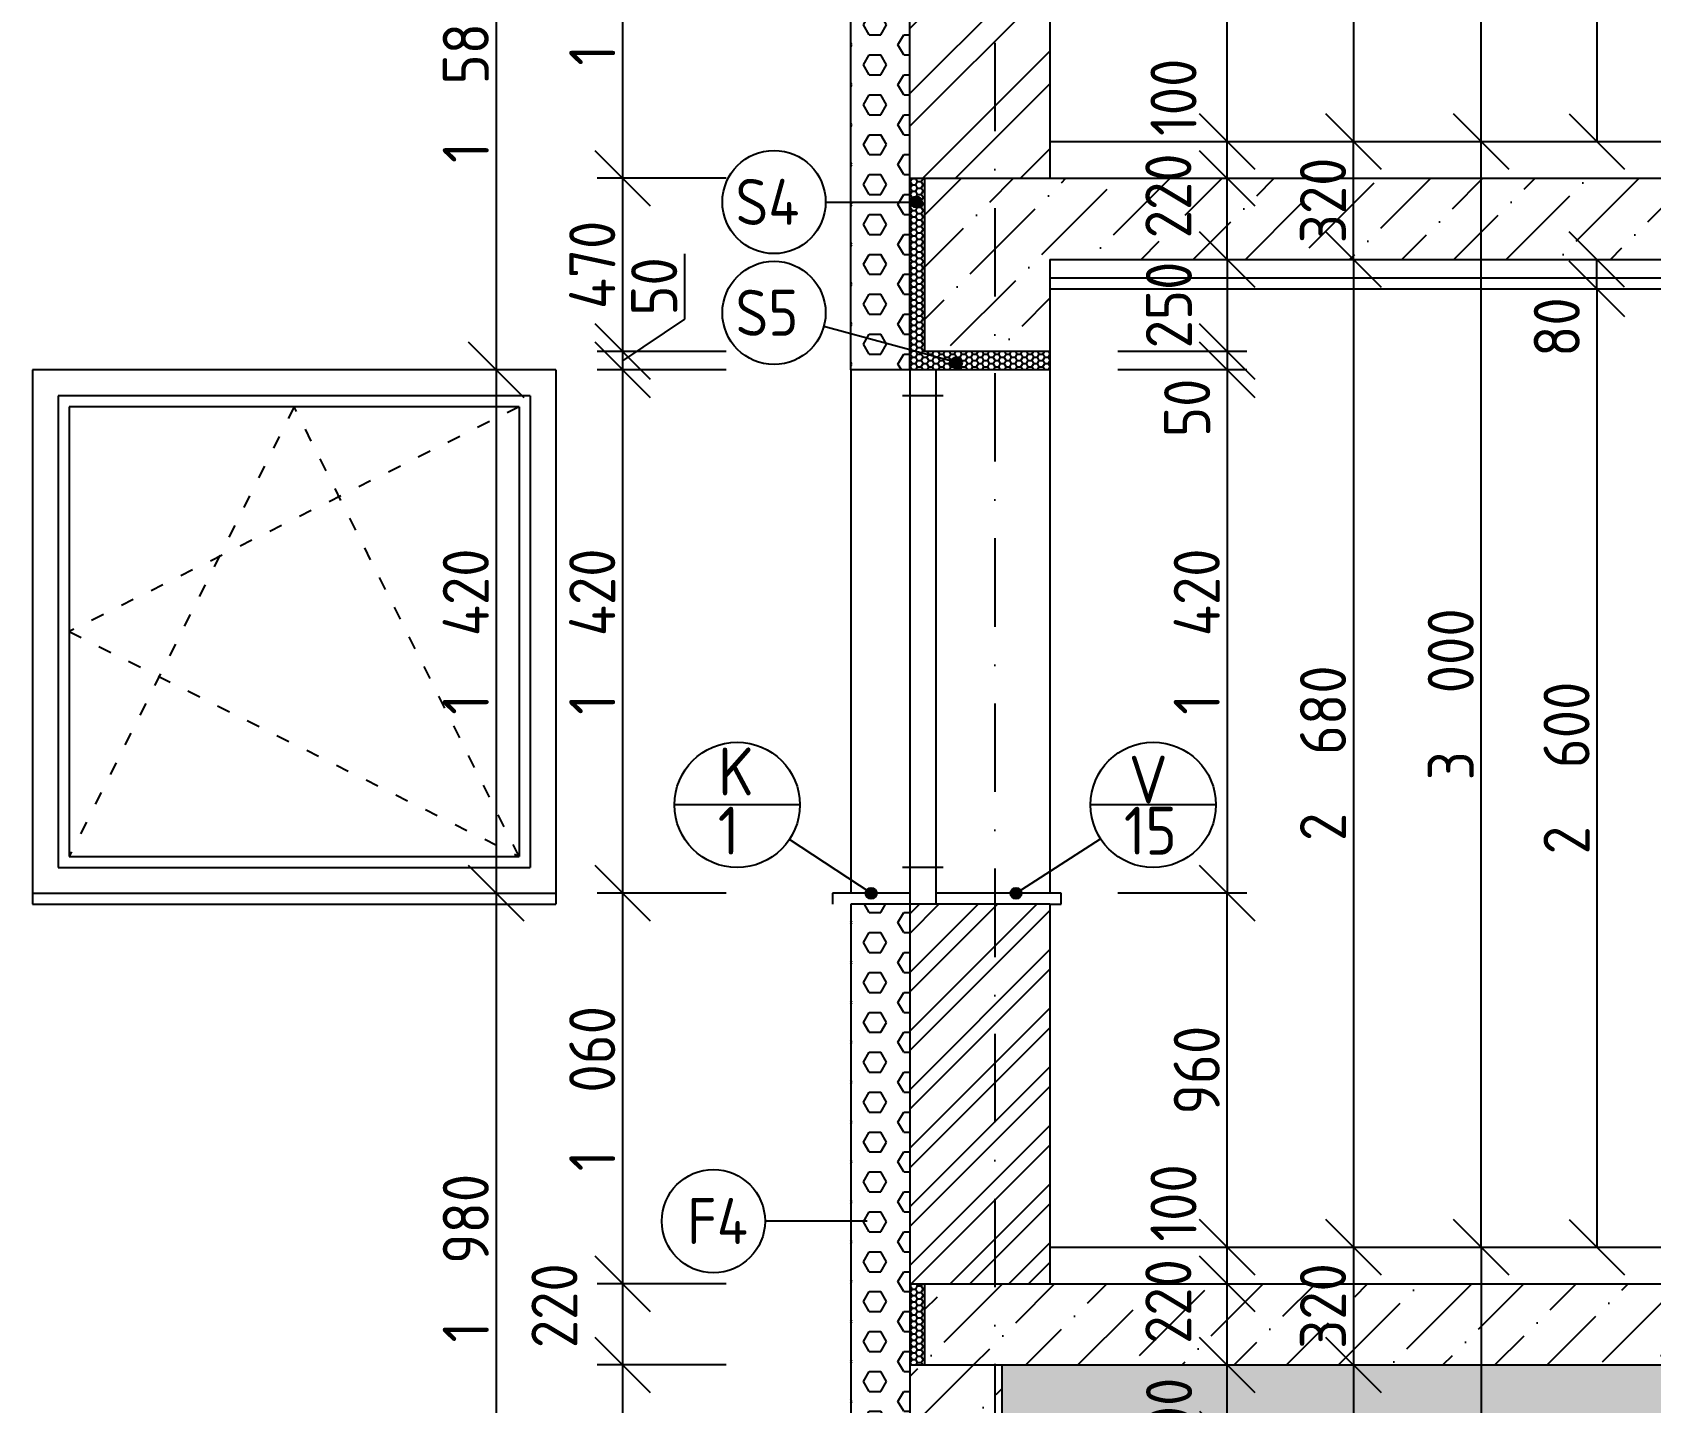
# Model space of a CAD drawing. Extents: x 3792242 to 5145247, y -1546315 to -1031918.
# Drawn here: x 3933655 to 3938044, y -1502182 to -1498464 of the extents above; entities that cross this region are included whole.
import ezdxf

# ---------------------------------------------------------------- set-up
doc = ezdxf.new("R2010")
doc.units = 0
doc.header["$MEASUREMENT"] = 0
doc.linetypes.add('ACAD_ISO03W100', pattern=[30, 12, -18])
doc.linetypes.add('BODKOCIARKOVANA_3', pattern=[5.6, 3, -1.3, 0, -1.3])
doc.layers.get('0').update_dxf_attribs({"linetype": 'CONTINUOUS'})
doc.layers.get('Defpoints').update_dxf_attribs({"color": 61, "linetype": 'CONTINUOUS'})
for name, color, linetype in [('KÓTY', 4, 'CONTINUOUS'), ('MÚRY', 1, 'CONTINUOUS'), ('OKNÁ', 143, 'CONTINUOUS'), ('osi', 253, 'CONTINUOUS'), ('TENKÁ', 7, 'CONTINUOUS'), ('ŠRAFY', 82, 'CONTINUOUS'), ('šrafy-múry', 8, 'CONTINUOUS')]:
    doc.layers.add(name, color=color, linetype=linetype)
doc.styles.add('STYLE1', font='isocp.shx')
doc.dimstyles.new('STANDARD-50', dxfattribs={"dimtxt": 125, "dimasz": 150, "dimexe": 10, "dimexo": 200, "dimgap": 20, "dimtad": 1, "dimdsep": 46, "dimlunit": 6, "dimtxsty": 'STYLE1', "dimblk1": 'OBLIQUE', "dimblk2": 'OBLIQUE', "dimsah": 1, "dimcen": 2.5, "dimse1": 1, "dimse2": 1, "dimadec": 0, "dimazin": 0, "dimtfac": 1, "dimtmove": 1, "dimatfit": 3, "dimldrblk": 'OBLIQUE', "dimfxl": 1, "dimtolj": 1, "dimtzin": 0, "dimarcsym": 0})
pattern_1 = [(45, (0, 7000), (53.0330086, 194.4543648), [250, -50, 0, -50])]
pattern_2 = [(0, (-507094, 1000), (15, 8.660254038), [10, -20]), (120, (-507094, 1000), (-15, 8.660254038), [10, -20]), (60, (-507094, 1000), (4e-15, 17.320508076), [-20, 10])]
pattern_3 = [(0, (-487575.5, 36883.5), (0, 54.12658774), [31.25, -62.5]), (120, (-487575.5, 36883.5), (-46.875, -27.06329387), [31.25, -62.5]), (60, (-487544.25, 36883.5), (-46.875, 27.06329387), [31.25, -62.5])]

# ---------------------------------------------------------------- blocks, each defined once
blk = doc.blocks.new('_OBLIQUE')
at = {"color": 0, "linetype": 'ByBlock'}
blk.add_line((-0.5, -0.5), (0.5, 0.5), dxfattribs=at)
blk = doc.blocks.new('*D31619')
at = {"layer": 'Defpoints', "color": 0}
for p in [(3936415, -1499380.3), (3936415, -1500800.3), (3936895.5, -1500800.3)]:
    blk.add_point(p, dxfattribs=at)
at = {"layer": 'KÓTY', "color": 0, "lineweight": -2, "ltscale": 0.25}
blk.add_line((3936895.5, -1499380.3), (3936895.5, -1500800.3), dxfattribs=at)
at = {"layer": 'KÓTY', "color": 0, "linetype": 'ByBlock', "lineweight": -2, "xscale": 150, "yscale": 150, "zscale": 150}
for p, rotation in [((3936895.5, -1499380.3), 90), ((3936895.5, -1500800.3), 270)]:
    blk.add_blockref('_OBLIQUE', p, dxfattribs=dict(at, rotation=rotation))
at = {"layer": 'KÓTY', "color": 0, "insert": (3936813, -1500090.3), "char_height": 125, "attachment_point": 5, "rotation": 90, "style": 'STYLE1'}
blk.add_mtext('\\A1;1ﾠ420', dxfattribs=at)
blk = doc.blocks.new('*D31620')
at = {"layer": 'Defpoints', "color": 0}
for p in [(3936415, -1499330.3), (3936415, -1499380.3), (3936895.5, -1499380.3)]:
    blk.add_point(p, dxfattribs=at)
at = {"layer": 'KÓTY', "color": 0, "lineweight": -2, "ltscale": 0.25}
blk.add_line((3936895.5, -1499330.3), (3936895.5, -1499380.3), dxfattribs=at)
at = {"layer": 'KÓTY', "color": 0, "linetype": 'ByBlock', "lineweight": -2, "xscale": 150, "yscale": 150, "zscale": 150}
for p, rotation in [((3936895.5, -1499330.3), 90), ((3936895.5, -1499380.3), 270)]:
    blk.add_blockref('_OBLIQUE', p, dxfattribs=dict(at, rotation=rotation))
at = {"layer": 'KÓTY', "color": 0, "insert": (3936787, -1499483), "char_height": 125, "attachment_point": 5, "rotation": 90, "style": 'STYLE1'}
blk.add_mtext('\\A1;50', dxfattribs=at)
blk = doc.blocks.new('*D31621')
at = {"layer": 'Defpoints', "color": 0}
for p in [(3936415, -1499080.3), (3936415, -1499330.3), (3936895.5, -1499330.3)]:
    blk.add_point(p, dxfattribs=at)
at = {"layer": 'KÓTY', "color": 0, "lineweight": -2, "ltscale": 0.25}
blk.add_line((3936895.5, -1499080.3), (3936895.5, -1499330.3), dxfattribs=at)
at = {"layer": 'KÓTY', "color": 0, "linetype": 'ByBlock', "lineweight": -2, "xscale": 150, "yscale": 150, "zscale": 150}
for p, rotation in [((3936895.5, -1499080.3), 90), ((3936895.5, -1499330.3), 270)]:
    blk.add_blockref('_OBLIQUE', p, dxfattribs=dict(at, rotation=rotation))
at = {"layer": 'KÓTY', "color": 0, "insert": (3936737.5, -1499204), "char_height": 125, "attachment_point": 5, "rotation": 90, "style": 'STYLE1'}
blk.add_mtext('\\A1;250', dxfattribs=at)
blk = doc.blocks.new('*D31622')
at = {"layer": 'Defpoints', "color": 0}
for p in [(3936415, -1498860.3), (3936895.5, -1498860.3), (3936415, -1499080.3)]:
    blk.add_point(p, dxfattribs=at)
at = {"layer": 'KÓTY', "color": 0, "lineweight": -2, "ltscale": 0.25}
blk.add_line((3936895.5, -1499080.3), (3936895.5, -1498860.3), dxfattribs=at)
at = {"layer": 'KÓTY', "color": 0, "linetype": 'ByBlock', "lineweight": -2, "xscale": 150, "yscale": 150, "zscale": 150}
for p, rotation in [((3936895.5, -1498860.3), 90), ((3936895.5, -1499080.3), 270)]:
    blk.add_blockref('_OBLIQUE', p, dxfattribs=dict(at, rotation=rotation))
at = {"layer": 'KÓTY', "color": 0, "insert": (3936736, -1498908), "char_height": 125, "attachment_point": 5, "rotation": 90, "style": 'STYLE1'}
blk.add_mtext('\\A1;220', dxfattribs=at)
blk = doc.blocks.new('*D31623')
at = {"layer": 'Defpoints', "color": 0}
for p in [(3936895.5, -1498760.3), (3936895.5, -1498760.3), (3936895.5, -1498860.3)]:
    blk.add_point(p, dxfattribs=at)
at = {"layer": 'KÓTY', "color": 0, "lineweight": -2, "ltscale": 0.25}
blk.add_line((3936895.5, -1498860.3), (3936895.5, -1498760.3), dxfattribs=at)
at = {"layer": 'KÓTY', "color": 0, "linetype": 'ByBlock', "lineweight": -2, "xscale": 150, "yscale": 150, "zscale": 150}
for p, rotation in [((3936895.5, -1498760.3), 90), ((3936895.5, -1498860.3), 270)]:
    blk.add_blockref('_OBLIQUE', p, dxfattribs=dict(at, rotation=rotation))
at = {"layer": 'KÓTY', "color": 0, "insert": (3936750, -1498640.5), "char_height": 125, "attachment_point": 5, "rotation": 90, "style": 'STYLE1'}
blk.add_mtext('\\A1;100', dxfattribs=at)
blk = doc.blocks.new('*D31624')
at = {"layer": 'Defpoints', "color": 0}
for p in [(3936895.5, -1500800.3), (3936895.5, -1500800.3), (3936895.5, -1501760.3)]:
    blk.add_point(p, dxfattribs=at)
at = {"layer": 'KÓTY', "color": 0, "lineweight": -2, "ltscale": 0.25}
blk.add_line((3936895.5, -1501760.3), (3936895.5, -1500800.3), dxfattribs=at)
at = {"layer": 'KÓTY', "color": 0, "linetype": 'ByBlock', "lineweight": -2, "xscale": 150, "yscale": 150, "zscale": 150}
for p, rotation in [((3936895.5, -1500800.3), 90), ((3936895.5, -1501760.3), 270)]:
    blk.add_blockref('_OBLIQUE', p, dxfattribs=dict(at, rotation=rotation))
at = {"layer": 'KÓTY', "color": 0, "insert": (3936813, -1501280.3), "char_height": 125, "attachment_point": 5, "rotation": 90, "style": 'STYLE1'}
blk.add_mtext('\\A1;960', dxfattribs=at)
blk = doc.blocks.new('*D31629')
at = {"layer": 'Defpoints', "color": 0}
for p in [(3936895.5, -1497800.3), (3936895.5, -1497800.3), (3936895.5, -1498760.3)]:
    blk.add_point(p, dxfattribs=at)
at = {"layer": 'KÓTY', "color": 0, "lineweight": -2, "ltscale": 0.25}
blk.add_line((3936895.5, -1498760.3), (3936895.5, -1497800.3), dxfattribs=at)
at = {"layer": 'KÓTY', "color": 0, "linetype": 'ByBlock', "lineweight": -2, "xscale": 150, "yscale": 150, "zscale": 150}
for p, rotation in [((3936895.5, -1497800.3), 90), ((3936895.5, -1498760.3), 270)]:
    blk.add_blockref('_OBLIQUE', p, dxfattribs=dict(at, rotation=rotation))
at = {"layer": 'KÓTY', "color": 0, "insert": (3936813, -1498280.3), "char_height": 125, "attachment_point": 5, "rotation": 90, "style": 'STYLE1'}
blk.add_mtext('\\A1;960', dxfattribs=at)
blk = doc.blocks.new('*D31630')
at = {"layer": 'Defpoints', "color": 0}
for p in [(3936415, -1501860.3), (3936895.5, -1501860.3), (3936415, -1502080.3)]:
    blk.add_point(p, dxfattribs=at)
at = {"layer": 'KÓTY', "color": 0, "lineweight": -2, "ltscale": 0.25}
blk.add_line((3936895.5, -1502080.3), (3936895.5, -1501860.3), dxfattribs=at)
at = {"layer": 'KÓTY', "color": 0, "linetype": 'ByBlock', "lineweight": -2, "xscale": 150, "yscale": 150, "zscale": 150}
for p, rotation in [((3936895.5, -1501860.3), 90), ((3936895.5, -1502080.3), 270)]:
    blk.add_blockref('_OBLIQUE', p, dxfattribs=dict(at, rotation=rotation))
at = {"layer": 'KÓTY', "color": 0, "insert": (3936736, -1501908), "char_height": 125, "attachment_point": 5, "rotation": 90, "style": 'STYLE1'}
blk.add_mtext('\\A1;220', dxfattribs=at)
blk = doc.blocks.new('*D31631')
at = {"layer": 'Defpoints', "color": 0}
for p in [(3936895.5, -1501760.3), (3936895.5, -1501760.3), (3936895.5, -1501860.3)]:
    blk.add_point(p, dxfattribs=at)
at = {"layer": 'KÓTY', "color": 0, "lineweight": -2, "ltscale": 0.25}
blk.add_line((3936895.5, -1501860.3), (3936895.5, -1501760.3), dxfattribs=at)
at = {"layer": 'KÓTY', "color": 0, "linetype": 'ByBlock', "lineweight": -2, "xscale": 150, "yscale": 150, "zscale": 150}
for p, rotation in [((3936895.5, -1501760.3), 90), ((3936895.5, -1501860.3), 270)]:
    blk.add_blockref('_OBLIQUE', p, dxfattribs=dict(at, rotation=rotation))
at = {"layer": 'KÓTY', "color": 0, "insert": (3936750, -1501640.5), "char_height": 125, "attachment_point": 5, "rotation": 90, "style": 'STYLE1'}
blk.add_mtext('\\A1;100', dxfattribs=at)
blk = doc.blocks.new('*D31638')
at = {"layer": 'Defpoints', "color": 0}
for p in [(3936895.5, -1499080.3), (3936895.5, -1501760.3), (3937238, -1501760.3)]:
    blk.add_point(p, dxfattribs=at)
at = {"layer": 'KÓTY', "color": 0, "lineweight": -2, "ltscale": 0.25}
blk.add_line((3937238, -1499080.3), (3937238, -1501760.3), dxfattribs=at)
at = {"layer": 'KÓTY', "color": 0, "linetype": 'ByBlock', "lineweight": -2, "xscale": 150, "yscale": 150, "zscale": 150}
for p, rotation in [((3937238, -1499080.3), 90), ((3937238, -1501760.3), 270)]:
    blk.add_blockref('_OBLIQUE', p, dxfattribs=dict(at, rotation=rotation))
at = {"layer": 'KÓTY', "color": 0, "insert": (3937155.5, -1500420.3), "char_height": 125, "attachment_point": 5, "rotation": 90, "style": 'STYLE1'}
blk.add_mtext('\\A1;2ﾠ680', dxfattribs=at)
blk = doc.blocks.new('*D31639')
at = {"layer": 'Defpoints', "color": 0}
for p in [(3937559, -1499160.3), (3937559, -1501760.3), (3937898.5, -1501760.3)]:
    blk.add_point(p, dxfattribs=at)
at = {"layer": 'KÓTY', "color": 0, "lineweight": -2, "ltscale": 0.25}
blk.add_line((3937898.5, -1499160.3), (3937898.5, -1501760.3), dxfattribs=at)
at = {"layer": 'KÓTY', "color": 0, "linetype": 'ByBlock', "lineweight": -2, "xscale": 150, "yscale": 150, "zscale": 150}
for p, rotation in [((3937898.5, -1499160.3), 90), ((3937898.5, -1501760.3), 270)]:
    blk.add_blockref('_OBLIQUE', p, dxfattribs=dict(at, rotation=rotation))
at = {"layer": 'KÓTY', "color": 0, "insert": (3937816, -1500460.3), "char_height": 125, "attachment_point": 5, "rotation": 90, "style": 'STYLE1'}
blk.add_mtext('\\A1;2ﾠ600', dxfattribs=at)
blk = doc.blocks.new('*D31640')
at = {"layer": 'Defpoints', "color": 0}
for p in [(3937898.5, -1499080.3), (3937898.5, -1499080.3), (3937898.5, -1499160.3)]:
    blk.add_point(p, dxfattribs=at)
at = {"layer": 'KÓTY', "color": 0, "lineweight": -2, "ltscale": 0.25}
blk.add_line((3937898.5, -1499160.3), (3937898.5, -1499080.3), dxfattribs=at)
at = {"layer": 'KÓTY', "color": 0, "linetype": 'ByBlock', "lineweight": -2, "xscale": 150, "yscale": 150, "zscale": 150}
for p, rotation in [((3937898.5, -1499080.3), 90), ((3937898.5, -1499160.3), 270)]:
    blk.add_blockref('_OBLIQUE', p, dxfattribs=dict(at, rotation=rotation))
at = {"layer": 'KÓTY', "color": 0, "insert": (3937789.5, -1499264), "char_height": 125, "attachment_point": 5, "rotation": 90, "style": 'STYLE1'}
blk.add_mtext('\\A1;80', dxfattribs=at)
blk = doc.blocks.new('*D31641')
at = {"layer": 'Defpoints', "color": 0}
for p in [(3937250.5, -1498760.3), (3937584.5, -1498760.3), (3937250.5, -1501760.3)]:
    blk.add_point(p, dxfattribs=at)
at = {"layer": 'KÓTY', "color": 0, "lineweight": -2, "ltscale": 0.25}
blk.add_line((3937584.5, -1501760.3), (3937584.5, -1498760.3), dxfattribs=at)
at = {"layer": 'KÓTY', "color": 0, "linetype": 'ByBlock', "lineweight": -2, "xscale": 150, "yscale": 150, "zscale": 150}
for p, rotation in [((3937584.5, -1498760.3), 90), ((3937584.5, -1501760.3), 270)]:
    blk.add_blockref('_OBLIQUE', p, dxfattribs=dict(at, rotation=rotation))
at = {"layer": 'KÓTY', "color": 0, "insert": (3937502, -1500260.3), "char_height": 125, "attachment_point": 5, "rotation": 90, "style": 'STYLE1'}
blk.add_mtext('\\A1;3ﾠ000', dxfattribs=at)
blk = doc.blocks.new('*D31642')
at = {"layer": 'Defpoints', "color": 0}
for p in [(3937250.5, -1495760.3), (3937584.5, -1495760.3), (3937250.5, -1498760.3)]:
    blk.add_point(p, dxfattribs=at)
at = {"layer": 'KÓTY', "color": 0, "lineweight": -2, "ltscale": 0.25}
blk.add_line((3937584.5, -1498760.3), (3937584.5, -1495760.3), dxfattribs=at)
at = {"layer": 'KÓTY', "color": 0, "linetype": 'ByBlock', "lineweight": -2, "xscale": 150, "yscale": 150, "zscale": 150}
for p, rotation in [((3937584.5, -1495760.3), 90), ((3937584.5, -1498760.3), 270)]:
    blk.add_blockref('_OBLIQUE', p, dxfattribs=dict(at, rotation=rotation))
at = {"layer": 'KÓTY', "color": 0, "insert": (3937502, -1497260.3), "char_height": 125, "attachment_point": 5, "rotation": 90, "style": 'STYLE1'}
blk.add_mtext('\\A1;3ﾠ000', dxfattribs=at)
blk = doc.blocks.new('*D31644')
at = {"layer": 'Defpoints', "color": 0}
for p in [(3937238, -1498760.3), (3937238, -1498760.3), (3937238, -1499080.3)]:
    blk.add_point(p, dxfattribs=at)
at = {"layer": 'KÓTY', "color": 0, "lineweight": -2, "ltscale": 0.25}
blk.add_line((3937238, -1499080.3), (3937238, -1498760.3), dxfattribs=at)
at = {"layer": 'KÓTY', "color": 0, "linetype": 'ByBlock', "lineweight": -2, "xscale": 150, "yscale": 150, "zscale": 150}
for p, rotation in [((3937238, -1498760.3), 90), ((3937238, -1499080.3), 270)]:
    blk.add_blockref('_OBLIQUE', p, dxfattribs=dict(at, rotation=rotation))
at = {"layer": 'KÓTY', "color": 0, "insert": (3937155.5, -1498920.3), "char_height": 125, "attachment_point": 5, "rotation": 90, "style": 'STYLE1'}
blk.add_mtext('\\A1;320', dxfattribs=at)
blk = doc.blocks.new('*D31645')
at = {"layer": 'Defpoints', "color": 0}
for p in [(3936895.5, -1496080.3), (3936895.5, -1498760.3), (3937238, -1498760.3)]:
    blk.add_point(p, dxfattribs=at)
at = {"layer": 'KÓTY', "color": 0, "lineweight": -2, "ltscale": 0.25}
blk.add_line((3937238, -1496080.3), (3937238, -1498760.3), dxfattribs=at)
at = {"layer": 'KÓTY', "color": 0, "linetype": 'ByBlock', "lineweight": -2, "xscale": 150, "yscale": 150, "zscale": 150}
for p, rotation in [((3937238, -1496080.3), 90), ((3937238, -1498760.3), 270)]:
    blk.add_blockref('_OBLIQUE', p, dxfattribs=dict(at, rotation=rotation))
at = {"layer": 'KÓTY', "color": 0, "insert": (3937155.5, -1497420.3), "char_height": 125, "attachment_point": 5, "rotation": 90, "style": 'STYLE1'}
blk.add_mtext('\\A1;2ﾠ680', dxfattribs=at)
blk = doc.blocks.new('*D31649')
at = {"layer": 'Defpoints', "color": 0}
for p in [(3937559, -1496160.3), (3937559, -1498760.3), (3937898.5, -1498760.3)]:
    blk.add_point(p, dxfattribs=at)
at = {"layer": 'KÓTY', "color": 0, "lineweight": -2, "ltscale": 0.25}
blk.add_line((3937898.5, -1496160.3), (3937898.5, -1498760.3), dxfattribs=at)
at = {"layer": 'KÓTY', "color": 0, "linetype": 'ByBlock', "lineweight": -2, "xscale": 150, "yscale": 150, "zscale": 150}
for p, rotation in [((3937898.5, -1496160.3), 90), ((3937898.5, -1498760.3), 270)]:
    blk.add_blockref('_OBLIQUE', p, dxfattribs=dict(at, rotation=rotation))
at = {"layer": 'KÓTY', "color": 0, "insert": (3937816, -1497460.3), "char_height": 125, "attachment_point": 5, "rotation": 90, "style": 'STYLE1'}
blk.add_mtext('\\A1;2ﾠ600', dxfattribs=at)
blk = doc.blocks.new('*D31740')
at = {"layer": 'Defpoints', "color": 0}
for p in [(3936092.5, -1499380.3), (3934913, -1500800.3), (3936092.5, -1500800.3)]:
    blk.add_point(p, dxfattribs=at)
at = {"layer": 'KÓTY', "color": 0, "lineweight": -2, "ltscale": 0.25}
blk.add_line((3934913, -1499380.3), (3934913, -1500800.3), dxfattribs=at)
at = {"layer": 'KÓTY', "color": 0, "linetype": 'ByBlock', "lineweight": -2, "xscale": 150, "yscale": 150, "zscale": 150}
for p, rotation in [((3934913, -1499380.3), 90), ((3934913, -1500800.3), 270)]:
    blk.add_blockref('_OBLIQUE', p, dxfattribs=dict(at, rotation=rotation))
at = {"layer": 'KÓTY', "color": 0, "insert": (3934830.5, -1500090.3), "char_height": 125, "attachment_point": 5, "rotation": 90, "style": 'STYLE1'}
blk.add_mtext('\\A1;1ﾠ420', dxfattribs=at)
blk = doc.blocks.new('*D31741')
at = {"layer": 'Defpoints', "color": 0}
for p in [(3936092.5, -1497800.3), (3934913, -1499380.3), (3936092.5, -1499380.3)]:
    blk.add_point(p, dxfattribs=at)
at = {"layer": 'KÓTY', "color": 0, "lineweight": -2, "ltscale": 0.25}
blk.add_line((3934913, -1497800.3), (3934913, -1499380.3), dxfattribs=at)
at = {"layer": 'KÓTY', "color": 0, "linetype": 'ByBlock', "lineweight": -2, "xscale": 150, "yscale": 150, "zscale": 150}
for p, rotation in [((3934913, -1497800.3), 90), ((3934913, -1499380.3), 270)]:
    blk.add_blockref('_OBLIQUE', p, dxfattribs=dict(at, rotation=rotation))
at = {"layer": 'KÓTY', "color": 0, "insert": (3934830.5, -1498590.3), "char_height": 125, "attachment_point": 5, "rotation": 90, "style": 'STYLE1'}
blk.add_mtext('\\A1;1ﾠ580', dxfattribs=at)
blk = doc.blocks.new('*D31756')
at = {"layer": 'Defpoints', "color": 0}
for p in [(3935875, -1497800.3), (3935256, -1498860.3), (3936035, -1498860.3)]:
    blk.add_point(p, dxfattribs=at)
at = {"layer": 'KÓTY', "color": 0, "lineweight": -2, "ltscale": 0.25}
blk.add_line((3935256, -1497800.3), (3935256, -1498860.3), dxfattribs=at)
at = {"layer": 'KÓTY', "color": 0, "linetype": 'ByBlock', "lineweight": -2, "xscale": 150, "yscale": 150, "zscale": 150}
for p, rotation in [((3935256, -1497800.3), 90), ((3935256, -1498860.3), 270)]:
    blk.add_blockref('_OBLIQUE', p, dxfattribs=dict(at, rotation=rotation))
at = {"layer": 'KÓTY', "color": 0, "insert": (3935173.5, -1498330.3), "char_height": 125, "attachment_point": 5, "rotation": 90, "style": 'STYLE1'}
blk.add_mtext('\\A1;1ﾠ060', dxfattribs=at)
blk = doc.blocks.new('*D31757')
at = {"layer": 'Defpoints', "color": 0}
for p in [(3935973, -1498860.3), (3935256, -1499330.3), (3935973, -1499330.3)]:
    blk.add_point(p, dxfattribs=at)
at = {"layer": 'KÓTY', "color": 0, "lineweight": -2, "ltscale": 0.25}
blk.add_line((3935256, -1498860.3), (3935256, -1499330.3), dxfattribs=at)
at = {"layer": 'KÓTY', "color": 0, "linetype": 'ByBlock', "lineweight": -2, "xscale": 150, "yscale": 150, "zscale": 150}
for p, rotation in [((3935256, -1498860.3), 90), ((3935256, -1499330.3), 270)]:
    blk.add_blockref('_OBLIQUE', p, dxfattribs=dict(at, rotation=rotation))
at = {"layer": 'KÓTY', "color": 0, "insert": (3935173.5, -1499095.3), "char_height": 125, "attachment_point": 5, "rotation": 90, "style": 'STYLE1'}
blk.add_mtext('\\A1;470', dxfattribs=at)
blk = doc.blocks.new('*D31758')
at = {"layer": 'Defpoints', "color": 0}
for p in [(3935973, -1499330.3), (3935256, -1499380.3), (3935973, -1499380.3)]:
    blk.add_point(p, dxfattribs=at)
at = {"layer": 'KÓTY', "color": 0, "lineweight": -2, "ltscale": 0.25}
for p, q in [((3935424, -1499064.9), (3935424, -1499242.5)), ((3935424, -1499242.5), (3935256, -1499355.3)), ((3935256, -1499330.3), (3935256, -1499380.3))]:
    blk.add_line(p, q, dxfattribs=at)
at = {"layer": 'KÓTY', "color": 0, "linetype": 'ByBlock', "lineweight": -2, "xscale": 150, "yscale": 150, "zscale": 150}
for p, rotation in [((3935256, -1499330.3), 90), ((3935256, -1499380.3), 270)]:
    blk.add_blockref('_OBLIQUE', p, dxfattribs=dict(at, rotation=rotation))
at = {"layer": 'KÓTY', "color": 0, "insert": (3935341.5, -1499153.7), "char_height": 125, "attachment_point": 5, "rotation": 90, "style": 'STYLE1'}
blk.add_mtext('\\A1;50', dxfattribs=at)
blk = doc.blocks.new('*D31759')
at = {"layer": 'Defpoints', "color": 0}
for p in [(3935875, -1499380.3), (3935256, -1500800.3), (3935875, -1500800.3)]:
    blk.add_point(p, dxfattribs=at)
at = {"layer": 'KÓTY', "color": 0, "lineweight": -2, "ltscale": 0.25}
blk.add_line((3935256, -1499380.3), (3935256, -1500800.3), dxfattribs=at)
at = {"layer": 'KÓTY', "color": 0, "linetype": 'ByBlock', "lineweight": -2, "xscale": 150, "yscale": 150, "zscale": 150}
for p, rotation in [((3935256, -1499380.3), 90), ((3935256, -1500800.3), 270)]:
    blk.add_blockref('_OBLIQUE', p, dxfattribs=dict(at, rotation=rotation))
at = {"layer": 'KÓTY', "color": 0, "insert": (3935173.5, -1500090.3), "char_height": 125, "attachment_point": 5, "rotation": 90, "style": 'STYLE1'}
blk.add_mtext('\\A1;1ﾠ420', dxfattribs=at)
blk = doc.blocks.new('*D31760')
at = {"layer": 'Defpoints', "color": 0}
for p in [(3936035, -1500800.3), (3935256, -1501860.3), (3936035, -1501860.3)]:
    blk.add_point(p, dxfattribs=at)
at = {"layer": 'KÓTY', "color": 0, "lineweight": -2, "ltscale": 0.25}
blk.add_line((3935256, -1500800.3), (3935256, -1501860.3), dxfattribs=at)
at = {"layer": 'KÓTY', "color": 0, "linetype": 'ByBlock', "lineweight": -2, "xscale": 150, "yscale": 150, "zscale": 150}
for p, rotation in [((3935256, -1500800.3), 90), ((3935256, -1501860.3), 270)]:
    blk.add_blockref('_OBLIQUE', p, dxfattribs=dict(at, rotation=rotation))
at = {"layer": 'KÓTY', "color": 0, "insert": (3935173.5, -1501330.3), "char_height": 125, "attachment_point": 5, "rotation": 90, "style": 'STYLE1'}
blk.add_mtext('\\A1;1ﾠ060', dxfattribs=at)
blk = doc.blocks.new('*D31761')
at = {"layer": 'Defpoints', "color": 0}
for p in [(3936075, -1501860.3), (3935256, -1502080.3), (3936075, -1502080.3)]:
    blk.add_point(p, dxfattribs=at)
at = {"layer": 'KÓTY', "color": 0, "lineweight": -2, "ltscale": 0.25}
blk.add_line((3935256, -1501860.3), (3935256, -1502080.3), dxfattribs=at)
at = {"layer": 'KÓTY', "color": 0, "linetype": 'ByBlock', "lineweight": -2, "xscale": 150, "yscale": 150, "zscale": 150}
for p, rotation in [((3935256, -1501860.3), 90), ((3935256, -1502080.3), 270)]:
    blk.add_blockref('_OBLIQUE', p, dxfattribs=dict(at, rotation=rotation))
at = {"layer": 'KÓTY', "color": 0, "insert": (3935071, -1501919.5), "char_height": 125, "attachment_point": 5, "rotation": 90, "style": 'STYLE1'}
blk.add_mtext('\\A1;220', dxfattribs=at)
blk = doc.blocks.new('*D31766')
at = {"layer": 'Defpoints', "color": 0}
for p in [(3937238, -1501760.3), (3937238, -1502080.3), (3937238, -1502080.3)]:
    blk.add_point(p, dxfattribs=at)
at = {"layer": 'KÓTY', "color": 0, "lineweight": -2, "ltscale": 0.25}
blk.add_line((3937238, -1501760.3), (3937238, -1502080.3), dxfattribs=at)
at = {"layer": 'KÓTY', "color": 0, "linetype": 'ByBlock', "lineweight": -2, "xscale": 150, "yscale": 150, "zscale": 150}
for p, rotation in [((3937238, -1501760.3), 90), ((3937238, -1502080.3), 270)]:
    blk.add_blockref('_OBLIQUE', p, dxfattribs=dict(at, rotation=rotation))
at = {"layer": 'KÓTY', "color": 0, "insert": (3937155.5, -1501920.3), "char_height": 125, "attachment_point": 5, "rotation": 90, "style": 'STYLE1'}
blk.add_mtext('\\A1;320', dxfattribs=at)
blk = doc.blocks.new('*D31767')
at = {"layer": 'Defpoints', "color": 0}
for p in [(3936285, -1502080.3), (3936285, -1505160.3), (3937238, -1505160.3)]:
    blk.add_point(p, dxfattribs=at)
at = {"layer": 'KÓTY', "color": 0, "lineweight": -2, "ltscale": 0.25}
blk.add_line((3937238, -1502080.3), (3937238, -1505160.3), dxfattribs=at)
at = {"layer": 'KÓTY', "color": 0, "linetype": 'ByBlock', "lineweight": -2, "xscale": 150, "yscale": 150, "zscale": 150}
for p, rotation in [((3937238, -1502080.3), 90), ((3937238, -1505160.3), 270)]:
    blk.add_blockref('_OBLIQUE', p, dxfattribs=dict(at, rotation=rotation))
at = {"layer": 'KÓTY', "color": 0, "insert": (3937155.5, -1503620.3), "char_height": 125, "attachment_point": 5, "rotation": 90, "style": 'STYLE1'}
blk.add_mtext('\\A1;3ﾠ080', dxfattribs=at)
blk = doc.blocks.new('*D31768')
at = {"layer": 'Defpoints', "color": 0}
for p in [(3936485, -1502080.3), (3936895.5, -1502080.3), (3936485, -1502280.3)]:
    blk.add_point(p, dxfattribs=at)
at = {"layer": 'KÓTY', "color": 0, "lineweight": -2, "ltscale": 0.25}
blk.add_line((3936895.5, -1502280.3), (3936895.5, -1502080.3), dxfattribs=at)
at = {"layer": 'KÓTY', "color": 0, "linetype": 'ByBlock', "lineweight": -2, "xscale": 150, "yscale": 150, "zscale": 150}
for p, rotation in [((3936895.5, -1502080.3), 90), ((3936895.5, -1502280.3), 270)]:
    blk.add_blockref('_OBLIQUE', p, dxfattribs=dict(at, rotation=rotation))
at = {"layer": 'KÓTY', "color": 0, "insert": (3936738, -1502230), "char_height": 125, "attachment_point": 5, "rotation": 90, "style": 'STYLE1'}
blk.add_mtext('\\A1;200', dxfattribs=at)
blk = doc.blocks.new('*D31771')
at = {"layer": 'Defpoints', "color": 0}
for p in [(3936415, -1501760.3), (3936285, -1505160.3), (3937584.5, -1505160.3)]:
    blk.add_point(p, dxfattribs=at)
at = {"layer": 'KÓTY', "color": 0, "lineweight": -2, "ltscale": 0.25}
blk.add_line((3937584.5, -1501760.3), (3937584.5, -1505160.3), dxfattribs=at)
at = {"layer": 'KÓTY', "color": 0, "linetype": 'ByBlock', "lineweight": -2, "xscale": 150, "yscale": 150, "zscale": 150}
for p, rotation in [((3937584.5, -1501760.3), 90), ((3937584.5, -1505160.3), 270)]:
    blk.add_blockref('_OBLIQUE', p, dxfattribs=dict(at, rotation=rotation))
at = {"layer": 'KÓTY', "color": 0, "insert": (3937502, -1503460.3), "char_height": 125, "attachment_point": 5, "rotation": 90, "style": 'STYLE1'}
blk.add_mtext('\\A1;3ﾠ400', dxfattribs=at)
blk = doc.blocks.new('*D49226')
at = {"layer": 'Defpoints', "color": 0}
for p in [(3936285, -1502080.3), (3935256, -1502730.3), (3936285, -1502730.3)]:
    blk.add_point(p, dxfattribs=at)
at = {"layer": 'KÓTY', "color": 0, "lineweight": -2, "ltscale": 0.25}
blk.add_line((3935256, -1502080.3), (3935256, -1502730.3), dxfattribs=at)
at = {"layer": 'KÓTY', "color": 0, "linetype": 'ByBlock', "lineweight": -2, "xscale": 150, "yscale": 150, "zscale": 150}
for p, rotation in [((3935256, -1502080.3), 90), ((3935256, -1502730.3), 270)]:
    blk.add_blockref('_OBLIQUE', p, dxfattribs=dict(at, rotation=rotation))
at = {"layer": 'KÓTY', "color": 0, "insert": (3935173.5, -1502405.3), "char_height": 125, "attachment_point": 5, "rotation": 90, "style": 'STYLE1'}
blk.add_mtext('\\A1;650', dxfattribs=at)
blk = doc.blocks.new('*D49230')
at = {"layer": 'Defpoints', "color": 0}
for p in [(3935875, -1500800.3), (3934913, -1502780.3), (3935875, -1502780.3)]:
    blk.add_point(p, dxfattribs=at)
at = {"layer": 'KÓTY', "color": 0, "lineweight": -2, "ltscale": 0.25}
blk.add_line((3934913, -1500800.3), (3934913, -1502780.3), dxfattribs=at)
at = {"layer": 'KÓTY', "color": 0, "linetype": 'ByBlock', "lineweight": -2, "xscale": 150, "yscale": 150, "zscale": 150}
for p, rotation in [((3934913, -1500800.3), 90), ((3934913, -1502780.3), 270)]:
    blk.add_blockref('_OBLIQUE', p, dxfattribs=dict(at, rotation=rotation))
at = {"layer": 'KÓTY', "color": 0, "insert": (3934830.5, -1501790.3), "char_height": 125, "attachment_point": 5, "rotation": 90, "style": 'STYLE1'}
blk.add_mtext('\\A1;1ﾠ980', dxfattribs=at)

msp = doc.modelspace()

# ---------------------------------------------------------------- hatches: boundary and pattern name
at = {"layer": 'TENKÁ'}
h = msp.add_hatch(color=256, dxfattribs=at)
h.dxf.hatch_style = 1
h.paths.add_polyline_path([(3936052.5, -1498909.676, 2.41421356), (3936067.5, -1498924.676, 0.41421356)])
h = msp.add_hatch(color=256, dxfattribs=at)
h.dxf.hatch_style = 1
h.paths.add_polyline_path([(3936161.5, -1499345.446, -2.41421356), (3936146.5, -1499360.446, -0.41421356)])
h = msp.add_hatch(color=256, dxfattribs=at)
h.dxf.hatch_style = 1
h.paths.add_polyline_path([(3935930, -1500785.27, 2.41421356), (3935945, -1500800.27, 0.41421356)])
h = msp.add_hatch(color=256, dxfattribs=at)
h.dxf.hatch_style = 1
h.paths.add_polyline_path([(3936323, -1500785.27, 2.41421356), (3936338, -1500800.27, 0.41421356)])
at = {"layer": 'ŠRAFY'}
h = msp.add_hatch(dxfattribs=at)
h.set_pattern_fill('HEX', color=256, scale=250, angle=180)
h.set_pattern_definition(pattern_3)
h.paths.add_polyline_path([(3936035, -1497830.27), (3935875, -1497830.27), (3935875, -1499380.27), (3936035, -1499380.27), (3936035, -1499330.27), (3936035, -1498860.27)])
h = msp.add_hatch(dxfattribs=at)
h.set_pattern_fill('ANSI32', color=256, scale=500)
h.set_pattern_definition([(45, (-32461.5, -394519.38), (-132.5825215, 132.5825215), []), (45, (-32373.11, -394519.38), (-132.5825215, 132.5825215), [])])
h.paths.add_polyline_path([(3936035, -1497830.27), (3936035, -1498860.27), (3936415, -1498860.27), (3936415, -1498760.27), (3936415, -1497830.27)])
h = msp.add_hatch(dxfattribs=at)
h.set_pattern_fill('HONEY', color=256, scale=80)
h.set_pattern_definition(pattern_2)
h.paths.add_polyline_path([(3936075, -1498860.27), (3936035, -1498860.27), (3936035, -1499080.27), (3936075, -1499080.27)])
h = msp.add_hatch(dxfattribs=at)
h.set_pattern_fill('HONEY', color=256, scale=80)
h.set_pattern_definition(pattern_2)
h.paths.add_polyline_path([(3936035, -1499330.27), (3936075, -1499330.27), (3936075, -1499080.27), (3936035, -1499080.27)])
h = msp.add_hatch(dxfattribs=at)
h.set_pattern_fill('HONEY', color=256, scale=80)
h.set_pattern_definition([(0, (-507094, 1000), (15, 8.660254038), [10, -20]), (120, (-507094, 1000), (-15, 8.660254038), [10, -20]), (60, (-507094, 1000), (3e-15, 17.320508076), [-20, 10])])
h.paths.add_polyline_path([(3936415, -1499380.27), (3936415, -1499330.27), (3936345, -1499330.27), (3936315, -1499330.27), (3936245, -1499330.27), (3936175, -1499330.27), (3936105, -1499330.27), (3936035, -1499330.27), (3936035, -1499380.27), (3936105, -1499380.27)])
h = msp.add_hatch(dxfattribs=at)
h.set_pattern_fill('HEX', color=256, scale=250, angle=180)
h.set_pattern_definition(pattern_3)
h.paths.add_polyline_path([(3935875, -1500830.27), (3936035, -1500830.27), (3936035, -1501860.27), (3936035, -1502080.27), (3936035, -1502780.27), (3935875, -1502780.27)])
h = msp.add_hatch(dxfattribs=at)
h.set_pattern_fill('ANSI32', color=256, scale=300)
h.paths.add_polyline_path([(3936035, -1501860.27), (3936415, -1501860.27), (3936415, -1501760.27), (3936415, -1500830.27), (3936035, -1500830.27)])
h = msp.add_hatch(dxfattribs=at)
h.set_pattern_fill('HONEY', color=256, scale=80)
h.set_pattern_definition([(0, (-507094, 1000), (15, 8.660254038), [10, -20]), (120, (-507094, 1000), (-15, 8.660254038), [10, -20]), (60, (-507094, 1000), (4e-15, 17.320508076), [-20, 10])])
h.paths.add_polyline_path([(3936075, -1501860.27), (3936035, -1501860.27), (3936035, -1502080.27), (3936075, -1502080.27)])
h = msp.add_hatch(dxfattribs=at)
h.set_pattern_fill('HEX', color=256, scale=250)
h.set_pattern_definition([(0, (-507094, 7000), (0, 54.12658774), [31.25, -62.5]), (120, (-507094, 7000), (-46.875, -27.06329387), [31.25, -62.5]), (60, (-507062.75, 7000), (-46.875, 27.06329387), [31.25, -62.5])])
h.paths.add_polyline_path([(3936285, -1502080.27), (3936285, -1502680.27), (3936485, -1502680.27), (3936485, -1502280.27), (3944625, -1502280.27), (3944625, -1502080.27)])
at = {"layer": 'šrafy-múry'}
h = msp.add_hatch(dxfattribs=at)
h.set_pattern_fill('ANSI36', color=253, scale=800)
h.set_pattern_definition(pattern_1)
h.paths.add_polyline_path([(3946163.853, -1499080.27), (3946275, -1499080.27), (3946275, -1498951.741), (3946275, -1498936.741), (3946275, -1498860.27), (3945995, -1498860.27), (3944280, -1498860.27), (3944165, -1498860.27), (3943012.5, -1498860.27), (3941865, -1498860.27), (3941750, -1498860.27), (3940750, -1498860.27), (3940635, -1498860.27), (3936415, -1498860.27), (3936075, -1498860.27), (3936075, -1499330.27), (3936415, -1499330.27), (3936415, -1499080.27), (3940635, -1499080.27), (3940750, -1499080.27), (3941750, -1499080.27), (3941865, -1499080.27), (3944165, -1499080.27), (3944280, -1499080.27), (3944330, -1499080.27), (3945835, -1499080.27)])
h = msp.add_hatch(dxfattribs=at)
h.set_pattern_fill('ANSI36', color=253, scale=800)
h.set_pattern_definition(pattern_1)
h.paths.add_polyline_path([(3946275, -1501860.27), (3936075, -1501860.27), (3936075, -1502080.27), (3944815, -1502080.27), (3946275, -1502080.27)])
h = msp.add_hatch(dxfattribs=at)
h.set_pattern_fill('ANSI36', color=253, scale=800)
h.set_pattern_definition(pattern_1)
h.paths.add_polyline_path([(3936105, -1505160.27), (3936285, -1505160.27), (3936285, -1505230.27), (3936285, -1505260.27), (3936285, -1505430.27), (3936035, -1505430.27), (3936035, -1505260.27), (3936105, -1505260.27)])
h.paths.add_polyline_path([(3936285, -1502730.27), (3936285, -1502180.27), (3936285, -1502080.27), (3936035, -1502080.27), (3936035, -1502730.27)])

# ---------------------------------------------------------------- linework, layer by layer
at = {"layer": 'KÓTY', "ltscale": 0.25}
for p, q in [((3935536.903, -1498860.27), (3935186.903, -1498860.27)), ((3935536.903, -1499330.27), (3935186.903, -1499330.27)), ((3936948.903, -1499330.27), (3936598.903, -1499330.27)), ((3935536.903, -1499380.27), (3935186.903, -1499380.27)), ((3936948.903, -1499380.27), (3936598.903, -1499380.27)), ((3935536.903, -1500800.27), (3935186.903, -1500800.27)), ((3936948.903, -1500800.27), (3936598.903, -1500800.27)), ((3935536.903, -1501860.27), (3935186.903, -1501860.27)), ((3935536.903, -1502080.27), (3935186.903, -1502080.27))]:
    msp.add_line(p, q, dxfattribs=at)
at = {"layer": 'MÚRY'}
for p, q in [((3935875, -1499380.27), (3935875, -1497830.27)), ((3936415, -1497830.27), (3936415, -1498760.27)), ((3936415, -1498760.27), (3940635, -1498760.27)), ((3936415, -1499080.27), (3940635, -1499080.27)), ((3936415, -1499080.27), (3936415, -1499380.27)), ((3936415, -1499380.27), (3935875, -1499380.27)), ((3935875, -1500830.27), (3935875, -1502780.27)), ((3936415, -1500830.27), (3935875, -1500830.27)), ((3936415, -1500830.27), (3936415, -1501760.27)), ((3936415, -1501760.27), (3940635, -1501760.27))]:
    msp.add_line(p, q, dxfattribs=at)
at = {"layer": 'OKNÁ', "ltscale": 0.25}
for p, q in [((3935806.5, -1498924.676), (3936052.5, -1498924.676)), ((3936161.5, -1499360.446), (3935801.567, -1499262.283)), ((3936035, -1499380.27), (3936035, -1500830.27)), ((3936105, -1499380.27), (3936105, -1500830.27)), ((3936125, -1499450.27), (3936015, -1499450.27)), ((3936125, -1500730.27), (3936015, -1500730.27)), ((3935919.5, -1501689.981), (3935642.139, -1501689.981))]:
    msp.add_line(p, q, dxfattribs=at)
at = {"layer": 'OKNÁ'}
for p, q in [((3934975, -1499480.27), (3933755, -1499480.27)), ((3933755, -1499480.27), (3933755, -1500700.27)), ((3934975, -1499480.27), (3934975, -1500700.27)), ((3933755, -1500700.27), (3934975, -1500700.27))]:
    msp.add_line(p, q, dxfattribs=at)
at = {"layer": 'OKNÁ', "linetype": 'ACAD_ISO03W100', "ltscale": 3}
for p, q in [((3934975, -1499480.27), (3933755, -1500090.27)), ((3934365, -1499480.27), (3933755, -1500700.27)), ((3934975, -1500700.27), (3934365, -1499480.27)), ((3933755, -1500090.27), (3934975, -1500700.27))]:
    msp.add_line(p, q, dxfattribs=at)
at = {"layer": 'OKNÁ', "ltscale": 0.25}
for centre in [(3935666.5, -1498924.676), (3935666.5, -1499225.446), (3935502.139, -1501689.981)]:
    msp.add_circle(centre, 140, dxfattribs=at)
at = {"layer": 'osi', "linetype": 'BODKOCIARKOVANA_3', "ltscale": 80}
msp.add_line((3936265, -1485946), (3936265, -1508356), dxfattribs=at)
at = {"layer": 'TENKÁ'}
for p, q in [((3936035, -1499380.27), (3936035, -1497830.27)), ((3936415, -1498760.27), (3936415, -1498860.27)), ((3936035, -1498860.27), (3946275, -1498860.27)), ((3936075, -1498860.27), (3936075, -1499330.27)), ((3936415, -1499130.27), (3940635, -1499130.27)), ((3936415, -1499160.27), (3940635, -1499160.27)), ((3936415, -1499330.27), (3936075, -1499330.27)), ((3936415, -1499330.27), (3936075, -1499330.27)), ((3933655, -1499380.27), (3933655, -1500830.27)), ((3935075, -1499380.27), (3933655, -1499380.27)), ((3935075, -1499380.27), (3935075, -1500830.27)), ((3935875, -1499380.27), (3935875, -1500800.27)), ((3936415, -1499380.27), (3936415, -1500800.27)), ((3935005, -1499450.27), (3933725, -1499450.27)), ((3933725, -1499450.27), (3933725, -1500730.27)), ((3935005, -1499450.27), (3935005, -1500730.27)), ((3935930, -1500800.27), (3935708.435, -1500654.018)), ((3936323, -1500800.27), (3936552.133, -1500652.502)), ((3933725, -1500730.27), (3935005, -1500730.27)), ((3933655, -1500800.27), (3935075, -1500800.27)), ((3936035, -1500800.27), (3935825, -1500800.27)), ((3935825, -1500800.27), (3935825, -1500830.27)), ((3936445, -1500800.27), (3936105, -1500800.27)), ((3936445, -1500830.27), (3936445, -1500800.27)), ((3933655, -1500830.27), (3935075, -1500830.27)), ((3936035, -1500830.27), (3936035, -1502780.27)), ((3936415, -1500830.27), (3936445, -1500830.27)), ((3936415, -1501760.27), (3936415, -1501860.27)), ((3936035, -1501860.27), (3946275, -1501860.27)), ((3936075, -1501860.27), (3936075, -1502080.27)), ((3936035, -1502080.27), (3944815, -1502080.27)), ((3936285, -1502680.27), (3936285, -1502080.27))]:
    msp.add_line(p, q, dxfattribs=at)
at = {"layer": 'TENKÁ', "ltscale": 0.25}
for p, q in [((3935736.557, -1500560.367), (3935396.557, -1500560.367)), ((3936865, -1500560.367), (3936525, -1500560.367))]:
    msp.add_line(p, q, dxfattribs=at)
at = {"layer": 'TENKÁ'}
for centre in [(3936052.5, -1498924.676), (3936161.5, -1499360.446), (3935930, -1500800.27), (3936323, -1500800.27)]:
    msp.add_circle(centre, 15, dxfattribs=at)
at = {"layer": 'TENKÁ', "ltscale": 0.25}
for centre in [(3935566.557, -1500560.367), (3936695, -1500560.367)]:
    msp.add_circle(centre, 170, dxfattribs=at)

# ---------------------------------------------------------------- texts
at = {"layer": 'TENKÁ', "ltscale": 0.25, "style": 'STYLE1'}
for s, p in [('S4', (3935562.196, -1498986.854)), ('S5', (3935562.196, -1499287.624)), ('F4', (3935430.834, -1501752.158))]:
    msp.add_text(s, height=125, dxfattribs=at).set_placement(p)
at = {"layer": 'TENKÁ', "style": 'STYLE1'}
for s, p in [('K', (3935515.027, -1500534.867)), ('V', (3936628.97, -1500556.867)), ('1', (3935514.027, -1500695.503)), ('15', (3936615.47, -1500695.503))]:
    msp.add_text(s, height=130, dxfattribs=at).set_placement(p)

# ---------------------------------------------------------------- dimensions: what is measured, and where the dimension line sits
at = {"layer": 'KÓTY', "ltscale": 0.25}
for base, p1, p2, picture, middle in [((3937584.5, -1495760.27), (3937250.5, -1498760.27), (3937250.5, -1495760.27), '*D31642', (3937501.957, -1497260.27)), ((3937238, -1498760.27), (3936895.5, -1496080.27), (3936895.5, -1498760.27), '*D31645', (3937155.457, -1497420.27)), ((3937898.5, -1498760.27), (3937559, -1496160.27), (3937559, -1498760.27), '*D31649', (3937815.957, -1497460.27)), ((3934913, -1499380.27), (3936092.5, -1497800.27), (3936092.5, -1499380.27), '*D31741', (3934830.457, -1498590.27)), ((3935256, -1498860.27), (3935875, -1497800.27), (3936035, -1498860.27), '*D31756', (3935173.457, -1498330.27)), ((3937238, -1498760.27), (3937238, -1499080.27), (3937238, -1498760.27), '*D31644', (3937155.5, -1498920.27)), ((3937584.5, -1498760.27), (3937250.5, -1501760.27), (3937250.5, -1498760.27), '*D31641', (3937501.957, -1500260.27)), ((3935256, -1499330.27), (3935973, -1498860.27), (3935973, -1499330.27), '*D31757', (3935173.5, -1499095.27)), ((3937238, -1501760.27), (3936895.5, -1499080.27), (3936895.5, -1501760.27), '*D31638', (3937155.457, -1500420.27)), ((3937898.5, -1501760.27), (3937559, -1499160.27), (3937559, -1501760.27), '*D31639', (3937815.957, -1500460.27)), ((3934913, -1500800.27), (3936092.5, -1499380.27), (3936092.5, -1500800.27), '*D31740', (3934830.457, -1500090.27)), ((3935256, -1500800.27), (3935875, -1499380.27), (3935875, -1500800.27), '*D31759', (3935173.457, -1500090.27)), ((3934913, -1502780.27), (3935875, -1500800.27), (3935875, -1502780.27), '*D49230', (3934830.457, -1501790.27)), ((3935256, -1501860.27), (3936035, -1500800.27), (3936035, -1501860.27), '*D31760', (3935173.457, -1501330.27)), ((3937584.5, -1505160.27), (3936415, -1501760.27), (3936285, -1505160.27), '*D31771', (3937501.957, -1503460.27)), ((3937238, -1502080.27), (3937238, -1501760.27), (3937238, -1502080.27), '*D31766', (3937155.5, -1501920.27)), ((3935256, -1502080.27), (3936075, -1501860.27), (3936075, -1502080.27), '*D31761', (3935071, -1501919.52)), ((3935256, -1502730.27), (3936285, -1502080.27), (3936285, -1502730.27), '*D49226', (3935173.5, -1502405.27)), ((3937238, -1505160.27), (3936285, -1502080.27), (3936285, -1505160.27), '*D31767', (3937155.457, -1503620.27))]:
    dim = msp.add_linear_dim(base=base, p1=p1, p2=p2, angle=90, dimstyle='STANDARD-50', override={"dimtxsty": 'STYLE1', "dimldrblk": 'OBLIQUE'}, dxfattribs=at)
    dim.commit()
    dim.dimension.update_dxf_attribs({"geometry": picture, "text_midpoint": middle})
for base, p1, p2, picture, middle in [((3936895.5, -1497800.27), (3936895.5, -1498760.27), (3936895.5, -1497800.27), '*D31629', (3936813, -1498280.27)), ((3936895.5, -1500800.27), (3936415, -1499380.27), (3936415, -1500800.27), '*D31619', (3936812.957, -1500090.27)), ((3936895.5, -1500800.27), (3936895.5, -1501760.27), (3936895.5, -1500800.27), '*D31624', (3936813, -1501280.27))]:
    dim = msp.add_linear_dim(base=base, p1=p1, p2=p2, angle=90, dimstyle='STANDARD-50', dxfattribs=at)
    dim.commit()
    dim.dimension.update_dxf_attribs({"geometry": picture, "text_midpoint": middle})
for base, p1, p2, picture, middle in [((3936895.5, -1498760.27), (3936895.5, -1498860.27), (3936895.5, -1498760.27), '*D31623', (3936832.5, -1498640.5)), ((3936895.5, -1498860.27), (3936415, -1499080.27), (3936415, -1498860.27), '*D31622', (3936818.5, -1498908)), ((3936895.5, -1499330.27), (3936415, -1499080.27), (3936415, -1499330.27), '*D31621', (3936820, -1499204)), ((3936895.5, -1499380.27), (3936415, -1499330.27), (3936415, -1499380.27), '*D31620', (3936869.5, -1499483)), ((3936895.5, -1501760.27), (3936895.5, -1501860.27), (3936895.5, -1501760.27), '*D31631', (3936832.5, -1501640.5)), ((3936895.5, -1501860.27), (3936415, -1502080.27), (3936415, -1501860.27), '*D31630', (3936818.5, -1501908))]:
    dim = msp.add_linear_dim(base=base, p1=p1, p2=p2, angle=90, dimstyle='STANDARD-50', dxfattribs=at)
    dim.commit()
    dim.dimension.update_dxf_attribs({"geometry": picture, "text_midpoint": middle, "dimtype": 160})
for base, p1, p2, picture, middle in [((3937898.5, -1499080.27), (3937898.5, -1499160.27), (3937898.5, -1499080.27), '*D31640', (3937872, -1499264)), ((3935256, -1499380.27), (3935973, -1499330.27), (3935973, -1499380.27), '*D31758', (3935424, -1499222.5)), ((3936895.5, -1502080.27), (3936485, -1502280.27), (3936485, -1502080.27), '*D31768', (3936820.5, -1502230))]:
    dim = msp.add_linear_dim(base=base, p1=p1, p2=p2, angle=90, dimstyle='STANDARD-50', override={"dimtxsty": 'STYLE1', "dimldrblk": 'OBLIQUE'}, dxfattribs=at)
    dim.commit()
    dim.dimension.update_dxf_attribs({"geometry": picture, "text_midpoint": middle, "dimtype": 160})

doc.saveas('drawing.dxf')
